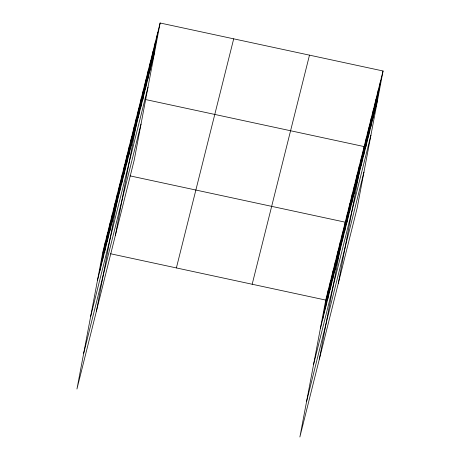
<?xml version="1.0" encoding="UTF-8"?>
<svg xmlns="http://www.w3.org/2000/svg" width="460" height="460" viewBox="0 0 460 460"><rect width="100%" height="100%" fill="white"/><g stroke="black" fill="none" stroke-linecap="round" stroke-linejoin="round"><path stroke-width="0.69" d="M160.126 23L102.816 252.097L76.941 389.016L134.251 159.919L160.126 23L383.059 70.984L357.184 207.903L299.874 437L325.749 300.081L383.059 70.984M99.883 270.762L105.248 242.362M102.321 261.027L107.686 232.622M104.754 251.286L110.124 222.887M107.191 241.552L112.556 213.152M109.624 231.817L114.994 203.412M112.062 222.077L117.426 193.677M114.5 212.342L119.864 183.942M96.427 311.127L122.302 174.202L123.7 174.507M119.295 193.154L124.666 164.755M121.659 183.707L127.029 155.302M124.027 174.254L129.392 145.854M126.391 164.806L131.755 136.401M128.754 155.353L134.119 126.954M131.117 145.906L136.482 117.501M133.48 136.453L138.845 108.054M115.339 235.52L141.214 98.601L143.313 99.055M138.207 117.553L143.577 89.154M140.57 108.106L145.941 79.701M142.939 98.653L148.304 70.254M145.302 89.205L150.667 60.8M147.666 79.752L153.03 51.353M150.029 70.305L155.394 41.9M152.392 60.852L157.757 32.453M322.816 318.745L328.181 290.34M325.254 309.011L330.619 280.606M327.687 299.27L333.057 270.871M330.125 289.536L335.49 261.13M332.557 279.801L337.928 251.396M334.995 270.06L340.36 241.661M337.433 260.325L342.798 231.92M319.361 359.105L345.236 222.186L130.007 175.864M342.228 241.138L347.599 212.738M344.592 231.69L349.962 203.285M346.961 222.237L352.325 193.838M349.324 212.79L354.689 184.385M351.687 203.337L357.052 174.932M354.05 193.89L359.415 165.485M356.414 184.437L361.778 156.032M338.272 283.504L364.147 146.585L145.417 99.509M361.14 165.537L366.511 137.132M363.503 156.084L368.874 127.684M365.872 146.636L371.237 118.231M368.236 137.184L373.6 108.784M370.599 127.736L375.964 99.331M372.962 118.283L378.327 89.884M375.325 108.836L380.69 80.431M97.445 280.496L154.755 51.405M90.683 316.308L147.988 87.216M83.709 353.205L141.019 124.108M176.381 267.933L233.691 38.836M252.178 284.245L309.488 55.148M320.378 328.48L377.689 99.383M313.616 364.291L370.921 135.194M306.642 401.189L363.952 172.092M102.816 252.097L104.914 252.552M110.521 253.753L325.749 300.081"/></g></svg>
